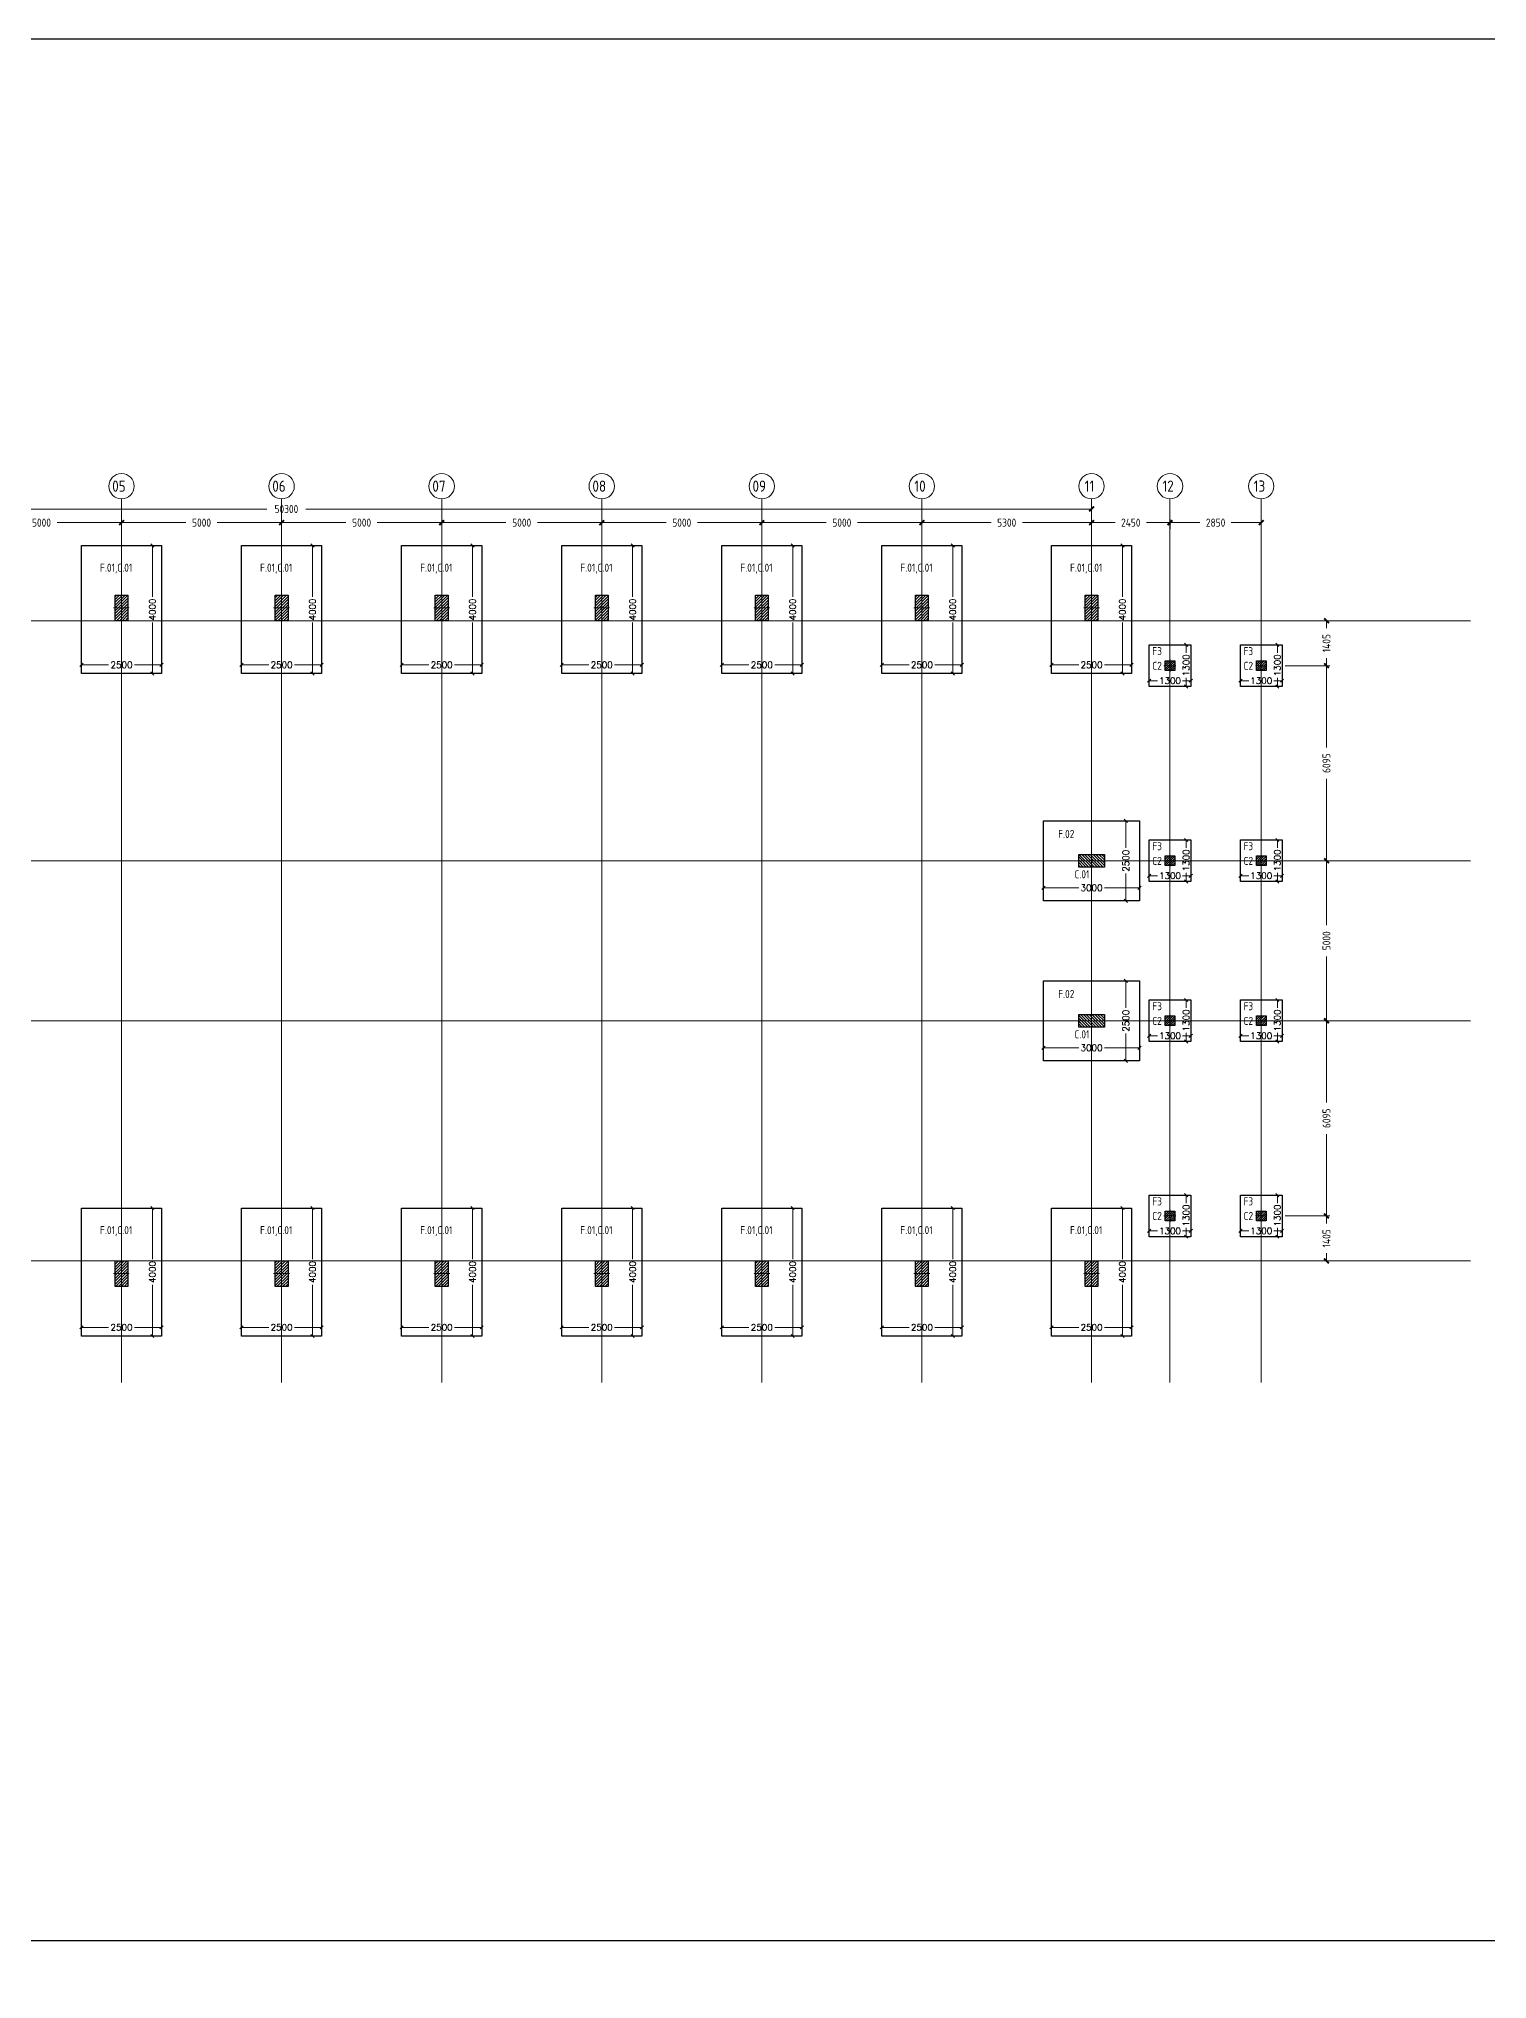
# Model space of a CAD drawing. Header units: millimetres. Extents: x -388065 to 2372687422, y -192755 to 667797.
# Drawn here: x 108167 to 153407, y 577707 to 638332 of the extents above; entities that cross this region are included whole.
import ezdxf

# ---------------------------------------------------------------- set-up
doc = ezdxf.new("R2010")
doc.units = ezdxf.units.MM
doc.linetypes.add('CENTER', pattern=[2, 1.25, -0.25, 0.25, -0.25])
for name, color, linetype, lineweight in [('STR-CL', 1, 'CENTER', 9), ('STR-CONC', 3, 'Continuous', 30), ('STR-DIM', 1, 'Continuous', 9), ('STR-GRID', 248, 'Continuous', 9), ('STR-HATCH', 4, 'Continuous', 9), ('STR-TEXT', 7, 'Continuous', 9)]:
    doc.layers.add(name, color=color, linetype=linetype, lineweight=lineweight)
doc.styles.add('MINA_MM', font='romans.shx', dxfattribs={"height": 200})
doc.styles.add('MINA_MM_ANNOT_PLAN', font='dim.shx', dxfattribs={"height": 350})
doc.styles.add('MINA_MM_LAYOUT', font='dim.shx', dxfattribs={"height": 250})
doc.dimstyles.new('MINA_MM', dxfattribs={"dimtxt": 200, "dimasz": 100, "dimexe": 100, "dimexo": 100, "dimgap": 50, "dimtad": 0, "dimdec": 0, "dimzin": 0, "dimdsep": 46, "dimtxsty": 'MINA_MM', "dimblk": 'OBLIQUE', "dimcen": 0.09, "dimclrd": 256, "dimclre": 256, "dimclrt": 7, "dimadec": 0, "dimazin": 0, "dimtfac": 1, "dimtdec": 0, "dimtix": 1, "dimtofl": 0, "dimtmove": 0, "dimatfit": 0, "dimfxl": 1, "dimtolj": 1, "dimtzin": 0, "dimlwd": -1, "dimlwe": -1, "dimarcsym": 0})
doc.dimstyles.new('MINA_MM_LAYOUT', dxfattribs={"dimtxt": 250, "dimasz": 150, "dimexe": 100, "dimexo": 100, "dimgap": 50, "dimtad": 0, "dimdec": 0, "dimzin": 0, "dimdsep": 46, "dimtxsty": 'MINA_MM_LAYOUT', "dimblk": 'ARCHTICK', "dimcen": 0.09, "dimclrd": 256, "dimclre": 256, "dimclrt": 7, "dimadec": 0, "dimazin": 0, "dimtfac": 1, "dimtdec": 0, "dimtix": 1, "dimtofl": 0, "dimtmove": 0, "dimatfit": 0, "dimfxl": 1, "dimtolj": 1, "dimtzin": 0, "dimlwd": -1, "dimlwe": -1, "dimarcsym": 0})

# ---------------------------------------------------------------- blocks, each defined once
blk = doc.blocks.new('*U1205')
blk.add_lwpolyline([(-56558, 29706), (-56558, -29706), (56558, -29706)])
blk = doc.blocks.new('*U1206')
at = {"color": 0, "linetype": 'ByBlock', "lineweight": -2, "transparency": 16777216}
blk.add_blockref('*U1205', (0, 356472), dxfattribs=at)
blk = doc.blocks.new('_OBLIQUE')
at = {"color": 0, "linetype": 'ByBlock'}
blk.add_line((-0.5, -0.5), (0.5, 0.5), dxfattribs=at)
blk = doc.blocks.new('*D1737')
at = {"layer": 'Defpoints', "color": 0, "transparency": 16777216}
for p in [(1250, 2000), (964, -2000), (1250, -2000)]:
    blk.add_point(p, dxfattribs=at)
at = {"layer": 'STR-DIM', "transparency": 16777216}
for p, q in [((1150, 2000), (864, 2000)), ((964, 2000), (964, 402)), ((964, -2000), (964, -402)), ((1150, -2000), (864, -2000))]:
    blk.add_line(p, q, dxfattribs=at)
at = {"layer": 'STR-DIM', "transparency": 16777216, "xscale": 100, "yscale": 100, "zscale": 100}
for p, rotation in [((964, 2000), 90), ((964, -2000), 270)]:
    blk.add_blockref('_OBLIQUE', p, dxfattribs=dict(at, rotation=rotation))
at = {"layer": 'STR-DIM', "color": 7, "transparency": 16777216, "insert": (964, 0), "char_height": 200, "attachment_point": 5, "rotation": 90, "style": 'MINA_MM'}
blk.add_mtext('\\A1;4000', dxfattribs=at)
blk = doc.blocks.new('*D1738')
at = {"layer": 'Defpoints', "color": 0, "transparency": 16777216}
for p in [(1250, -1728), (-1250, -2000), (1250, -2000)]:
    blk.add_point(p, dxfattribs=at)
at = {"layer": 'STR-DIM', "transparency": 16777216}
for p, q in [((-1250, -1900), (-1250, -1628)), ((-1250, -1728), (-402, -1728)), ((1250, -1728), (402, -1728)), ((1250, -1900), (1250, -1628))]:
    blk.add_line(p, q, dxfattribs=at)
at = {"layer": 'STR-DIM', "transparency": 16777216, "xscale": 100, "yscale": 100, "zscale": 100, "rotation": 180}
blk.add_blockref('_OBLIQUE', (-1250, -1728), dxfattribs=at)
at = {"layer": 'STR-DIM', "transparency": 16777216, "xscale": 100, "yscale": 100, "zscale": 100}
blk.add_blockref('_OBLIQUE', (1250, -1728), dxfattribs=at)
at = {"layer": 'STR-DIM', "color": 7, "transparency": 16777216, "insert": (0, -1728), "char_height": 200, "attachment_point": 5, "style": 'MINA_MM'}
blk.add_mtext('\\A1;2500', dxfattribs=at)
blk = doc.blocks.new('*D1772')
at = {"layer": 'Defpoints', "color": 0, "transparency": 16777216}
for p in [(1500, 1250), (1071, -1250), (1500, -1250)]:
    blk.add_point(p, dxfattribs=at)
at = {"layer": 'STR-DIM', "transparency": 16777216}
for p, q in [((1400, 1250), (971, 1250)), ((1071, 1250), (1071, 402)), ((1071, -1250), (1071, -402)), ((1400, -1250), (971, -1250))]:
    blk.add_line(p, q, dxfattribs=at)
at = {"layer": 'STR-DIM', "transparency": 16777216, "xscale": 100, "yscale": 100, "zscale": 100}
for p, rotation in [((1071, 1250), 90), ((1071, -1250), 270)]:
    blk.add_blockref('_OBLIQUE', p, dxfattribs=dict(at, rotation=rotation))
at = {"layer": 'STR-DIM', "color": 7, "transparency": 16777216, "insert": (1071, 0), "char_height": 200, "attachment_point": 5, "rotation": 90, "style": 'MINA_MM'}
blk.add_mtext('\\A1;2500', dxfattribs=at)
blk = doc.blocks.new('*D1773')
at = {"layer": 'Defpoints', "color": 0, "transparency": 16777216}
for p in [(1500, -846), (-1500, -1250), (1500, -1250)]:
    blk.add_point(p, dxfattribs=at)
at = {"layer": 'STR-DIM', "transparency": 16777216}
for p, q in [((-1500, -1150), (-1500, -746)), ((-1500, -846), (-402, -846)), ((1500, -846), (402, -846)), ((1500, -1150), (1500, -746))]:
    blk.add_line(p, q, dxfattribs=at)
at = {"layer": 'STR-DIM', "transparency": 16777216, "xscale": 100, "yscale": 100, "zscale": 100, "rotation": 180}
blk.add_blockref('_OBLIQUE', (-1500, -846), dxfattribs=at)
at = {"layer": 'STR-DIM', "transparency": 16777216, "xscale": 100, "yscale": 100, "zscale": 100}
blk.add_blockref('_OBLIQUE', (1500, -846), dxfattribs=at)
at = {"layer": 'STR-DIM', "color": 7, "transparency": 16777216, "insert": (0, -846), "char_height": 200, "attachment_point": 5, "style": 'MINA_MM'}
blk.add_mtext('\\A1;3000', dxfattribs=at)
blk = doc.blocks.new('S.C.01.PLAN')
at = {"layer": 'STR-HATCH'}
h = blk.add_hatch(dxfattribs=at)
h.set_pattern_fill('ANSI31', color=256, scale=500)
h.set_pattern_definition([(45, (0, 0), (-44.194, 44.194), [])])
h.paths.add_polyline_path([(200, 150), (200, -650), (-200, -650), (-200, 150)])
at = {"layer": 'STR-CL'}
for p, q in [((0, 196), (0, -700)), ((-250, -250), (250, -250))]:
    blk.add_line(p, q, dxfattribs=at)
at = {"layer": 'STR-CONC', "ltscale": 10}
blk.add_lwpolyline([(200, 150), (200, -650), (-200, -650), (-200, 150)], close=True, dxfattribs=at)
blk = doc.blocks.new('column plan')
for p in [(110750, 620801), (115750, 620801), (120750, 620801), (125750, 620801), (130750, 620801), (135750, 620801), (141050, 620801), (110750, 600001), (115750, 600001), (120750, 600001), (125750, 600001), (130750, 600001), (135750, 600001), (141050, 600001)]:
    blk.add_blockref('S.C.01.PLAN', p)
at = {"rotation": 270}
for p in [(141300, 612651), (141300, 607651)]:
    blk.add_blockref('S.C.01.PLAN', p, dxfattribs=at)
blk = doc.blocks.new('_ARCHTICK')
at = {"color": 0, "linetype": 'ByBlock', "const_width": 0.4}
blk.add_lwpolyline([(-0.5, -0.5), (0.5, 0.5)], dxfattribs=at)
blk = doc.blocks.new('*D2524')
at = {"layer": 'Defpoints', "color": 0, "ltscale": 10, "transparency": 16777216}
for p in [(141050, 623641), (90750, 622941), (141050, 622941)]:
    blk.add_point(p, dxfattribs=at)
at = {"layer": 'STR-DIM', "ltscale": 10, "transparency": 16777216}
for p, q in [((90750, 623041), (90750, 623741)), ((90750, 623641), (115290, 623641)), ((141050, 623641), (116509, 623641)), ((141050, 623041), (141050, 623741))]:
    blk.add_line(p, q, dxfattribs=at)
at = {"layer": 'STR-DIM', "ltscale": 10, "transparency": 16777216, "xscale": 150, "yscale": 150, "zscale": 150, "rotation": 180}
blk.add_blockref('_ARCHTICK', (90750, 623641), dxfattribs=at)
at = {"layer": 'STR-DIM', "ltscale": 10, "transparency": 16777216, "xscale": 150, "yscale": 150, "zscale": 150}
blk.add_blockref('_ARCHTICK', (141050, 623641), dxfattribs=at)
at = {"layer": 'STR-DIM', "color": 7, "ltscale": 10, "transparency": 16777216, "insert": (115900, 623641), "char_height": 250, "attachment_point": 5, "style": 'MINA_MM_LAYOUT'}
blk.add_mtext('\\A1;50300', dxfattribs=at)
blk = doc.blocks.new('*D2527')
at = {"layer": 'Defpoints', "color": 0, "transparency": 16777216}
for p in [(105750, 622941), (110750, 623215), (110750, 622941)]:
    blk.add_point(p, dxfattribs=at)
at = {"layer": 'STR-DIM', "transparency": 16777216}
for p, q in [((105750, 623041), (105750, 623315)), ((110750, 623041), (110750, 623315)), ((105750, 623215), (107759, 623215)), ((110750, 623215), (108740, 623215))]:
    blk.add_line(p, q, dxfattribs=at)
at = {"layer": 'STR-DIM', "transparency": 16777216, "xscale": 150, "yscale": 150, "zscale": 150, "rotation": 180}
blk.add_blockref('_ARCHTICK', (105750, 623215), dxfattribs=at)
at = {"layer": 'STR-DIM', "transparency": 16777216, "xscale": 150, "yscale": 150, "zscale": 150}
blk.add_blockref('_ARCHTICK', (110750, 623215), dxfattribs=at)
at = {"layer": 'STR-DIM', "color": 7, "transparency": 16777216, "insert": (108250, 623215), "char_height": 250, "attachment_point": 5, "style": 'MINA_MM_LAYOUT'}
blk.add_mtext('\\A1;5000', dxfattribs=at)
blk = doc.blocks.new('*D2528')
at = {"layer": 'Defpoints', "color": 0, "transparency": 16777216}
for p in [(110750, 622941), (115750, 623215), (115750, 622941)]:
    blk.add_point(p, dxfattribs=at)
at = {"layer": 'STR-DIM', "transparency": 16777216}
for p, q in [((110750, 623041), (110750, 623315)), ((115750, 623041), (115750, 623315)), ((110750, 623215), (112759, 623215)), ((115750, 623215), (113740, 623215))]:
    blk.add_line(p, q, dxfattribs=at)
at = {"layer": 'STR-DIM', "transparency": 16777216, "xscale": 150, "yscale": 150, "zscale": 150, "rotation": 180}
blk.add_blockref('_ARCHTICK', (110750, 623215), dxfattribs=at)
at = {"layer": 'STR-DIM', "transparency": 16777216, "xscale": 150, "yscale": 150, "zscale": 150}
blk.add_blockref('_ARCHTICK', (115750, 623215), dxfattribs=at)
at = {"layer": 'STR-DIM', "color": 7, "transparency": 16777216, "insert": (113250, 623215), "char_height": 250, "attachment_point": 5, "style": 'MINA_MM_LAYOUT'}
blk.add_mtext('\\A1;5000', dxfattribs=at)
blk = doc.blocks.new('*D2529')
at = {"layer": 'Defpoints', "color": 0, "transparency": 16777216}
for p in [(115750, 622941), (120750, 623215), (120750, 622941)]:
    blk.add_point(p, dxfattribs=at)
at = {"layer": 'STR-DIM', "transparency": 16777216}
for p, q in [((115750, 623041), (115750, 623315)), ((120750, 623041), (120750, 623315)), ((115750, 623215), (117759, 623215)), ((120750, 623215), (118740, 623215))]:
    blk.add_line(p, q, dxfattribs=at)
at = {"layer": 'STR-DIM', "transparency": 16777216, "xscale": 150, "yscale": 150, "zscale": 150, "rotation": 180}
blk.add_blockref('_ARCHTICK', (115750, 623215), dxfattribs=at)
at = {"layer": 'STR-DIM', "transparency": 16777216, "xscale": 150, "yscale": 150, "zscale": 150}
blk.add_blockref('_ARCHTICK', (120750, 623215), dxfattribs=at)
at = {"layer": 'STR-DIM', "color": 7, "transparency": 16777216, "insert": (118250, 623215), "char_height": 250, "attachment_point": 5, "style": 'MINA_MM_LAYOUT'}
blk.add_mtext('\\A1;5000', dxfattribs=at)
blk = doc.blocks.new('*D2530')
at = {"layer": 'Defpoints', "color": 0, "transparency": 16777216}
for p in [(120750, 622941), (125750, 623215), (125750, 622941)]:
    blk.add_point(p, dxfattribs=at)
at = {"layer": 'STR-DIM', "transparency": 16777216}
for p, q in [((120750, 623041), (120750, 623315)), ((125750, 623041), (125750, 623315)), ((120750, 623215), (122759, 623215)), ((125750, 623215), (123740, 623215))]:
    blk.add_line(p, q, dxfattribs=at)
at = {"layer": 'STR-DIM', "transparency": 16777216, "xscale": 150, "yscale": 150, "zscale": 150, "rotation": 180}
blk.add_blockref('_ARCHTICK', (120750, 623215), dxfattribs=at)
at = {"layer": 'STR-DIM', "transparency": 16777216, "xscale": 150, "yscale": 150, "zscale": 150}
blk.add_blockref('_ARCHTICK', (125750, 623215), dxfattribs=at)
at = {"layer": 'STR-DIM', "color": 7, "transparency": 16777216, "insert": (123250, 623215), "char_height": 250, "attachment_point": 5, "style": 'MINA_MM_LAYOUT'}
blk.add_mtext('\\A1;5000', dxfattribs=at)
blk = doc.blocks.new('*D2531')
at = {"layer": 'Defpoints', "color": 0, "transparency": 16777216}
for p in [(125750, 622941), (130750, 623215), (130750, 622941)]:
    blk.add_point(p, dxfattribs=at)
at = {"layer": 'STR-DIM', "transparency": 16777216}
for p, q in [((125750, 623041), (125750, 623315)), ((130750, 623041), (130750, 623315)), ((125750, 623215), (127759, 623215)), ((130750, 623215), (128740, 623215))]:
    blk.add_line(p, q, dxfattribs=at)
at = {"layer": 'STR-DIM', "transparency": 16777216, "xscale": 150, "yscale": 150, "zscale": 150, "rotation": 180}
blk.add_blockref('_ARCHTICK', (125750, 623215), dxfattribs=at)
at = {"layer": 'STR-DIM', "transparency": 16777216, "xscale": 150, "yscale": 150, "zscale": 150}
blk.add_blockref('_ARCHTICK', (130750, 623215), dxfattribs=at)
at = {"layer": 'STR-DIM', "color": 7, "transparency": 16777216, "insert": (128250, 623215), "char_height": 250, "attachment_point": 5, "style": 'MINA_MM_LAYOUT'}
blk.add_mtext('\\A1;5000', dxfattribs=at)
blk = doc.blocks.new('*D2532')
at = {"layer": 'Defpoints', "color": 0, "transparency": 16777216}
for p in [(130750, 622941), (135750, 623215), (135750, 622941)]:
    blk.add_point(p, dxfattribs=at)
at = {"layer": 'STR-DIM', "transparency": 16777216}
for p, q in [((130750, 623041), (130750, 623315)), ((135750, 623041), (135750, 623315)), ((130750, 623215), (132759, 623215)), ((135750, 623215), (133740, 623215))]:
    blk.add_line(p, q, dxfattribs=at)
at = {"layer": 'STR-DIM', "transparency": 16777216, "xscale": 150, "yscale": 150, "zscale": 150, "rotation": 180}
blk.add_blockref('_ARCHTICK', (130750, 623215), dxfattribs=at)
at = {"layer": 'STR-DIM', "transparency": 16777216, "xscale": 150, "yscale": 150, "zscale": 150}
blk.add_blockref('_ARCHTICK', (135750, 623215), dxfattribs=at)
at = {"layer": 'STR-DIM', "color": 7, "transparency": 16777216, "insert": (133250, 623215), "char_height": 250, "attachment_point": 5, "style": 'MINA_MM_LAYOUT'}
blk.add_mtext('\\A1;5000', dxfattribs=at)
blk = doc.blocks.new('*D2533')
at = {"layer": 'Defpoints', "color": 0, "transparency": 16777216}
for p in [(135750, 622941), (141050, 623215), (141050, 622941)]:
    blk.add_point(p, dxfattribs=at)
at = {"layer": 'STR-DIM', "transparency": 16777216}
for p, q in [((135750, 623041), (135750, 623315)), ((141050, 623041), (141050, 623315)), ((135750, 623215), (137909, 623215)), ((141050, 623215), (138890, 623215))]:
    blk.add_line(p, q, dxfattribs=at)
at = {"layer": 'STR-DIM', "transparency": 16777216, "xscale": 150, "yscale": 150, "zscale": 150, "rotation": 180}
blk.add_blockref('_ARCHTICK', (135750, 623215), dxfattribs=at)
at = {"layer": 'STR-DIM', "transparency": 16777216, "xscale": 150, "yscale": 150, "zscale": 150}
blk.add_blockref('_ARCHTICK', (141050, 623215), dxfattribs=at)
at = {"layer": 'STR-DIM', "color": 7, "transparency": 16777216, "insert": (138400, 623215), "char_height": 250, "attachment_point": 5, "style": 'MINA_MM_LAYOUT'}
blk.add_mtext('\\A1;5300', dxfattribs=at)
blk = doc.blocks.new('*D2056')
at = {"layer": 'Defpoints', "color": 0, "ltscale": 0.1, "transparency": 16777216}
for p in [(141050, 622941), (143500, 623215), (143500, 622914)]:
    blk.add_point(p, dxfattribs=at)
at = {"layer": 'STR-DIM', "ltscale": 0.1, "transparency": 16777216}
for p, q in [((141050, 623041), (141050, 623315)), ((143500, 623014), (143500, 623315)), ((141050, 623215), (141784, 623215)), ((143500, 623215), (142765, 623215))]:
    blk.add_line(p, q, dxfattribs=at)
at = {"layer": 'STR-DIM', "ltscale": 0.1, "transparency": 16777216, "xscale": 150, "yscale": 150, "zscale": 150, "rotation": 180}
blk.add_blockref('_ARCHTICK', (141050, 623215), dxfattribs=at)
at = {"layer": 'STR-DIM', "ltscale": 0.1, "transparency": 16777216, "xscale": 150, "yscale": 150, "zscale": 150}
blk.add_blockref('_ARCHTICK', (143500, 623215), dxfattribs=at)
at = {"layer": 'STR-DIM', "color": 7, "ltscale": 0.1, "transparency": 16777216, "insert": (142275, 623215), "char_height": 250, "attachment_point": 5, "style": 'MINA_MM_LAYOUT'}
blk.add_mtext('\\A1;2450', dxfattribs=at)
blk = doc.blocks.new('*D2057')
at = {"layer": 'Defpoints', "color": 0, "ltscale": 0.1, "transparency": 16777216}
for p in [(143500, 622914), (146350, 623215), (146350, 622912)]:
    blk.add_point(p, dxfattribs=at)
at = {"layer": 'STR-DIM', "ltscale": 0.1, "transparency": 16777216}
for p, q in [((143500, 623014), (143500, 623315)), ((146350, 623012), (146350, 623315)), ((143500, 623215), (144434, 623215)), ((146350, 623215), (145415, 623215))]:
    blk.add_line(p, q, dxfattribs=at)
at = {"layer": 'STR-DIM', "ltscale": 0.1, "transparency": 16777216, "xscale": 150, "yscale": 150, "zscale": 150, "rotation": 180}
blk.add_blockref('_ARCHTICK', (143500, 623215), dxfattribs=at)
at = {"layer": 'STR-DIM', "ltscale": 0.1, "transparency": 16777216, "xscale": 150, "yscale": 150, "zscale": 150}
blk.add_blockref('_ARCHTICK', (146350, 623215), dxfattribs=at)
at = {"layer": 'STR-DIM', "color": 7, "ltscale": 0.1, "transparency": 16777216, "insert": (144925, 623215), "char_height": 250, "attachment_point": 5, "style": 'MINA_MM_LAYOUT'}
blk.add_mtext('\\A1;2850', dxfattribs=at)
blk = doc.blocks.new('*D1879')
at = {"layer": 'Defpoints', "color": 0, "transparency": 16777216}
for p in [(452938, -227639), (452791, -228939), (452938, -228939)]:
    blk.add_point(p, dxfattribs=at)
at = {"layer": 'STR-DIM', "transparency": 16777216}
for p, q in [((452838, -227639), (452691, -227639)), ((452791, -227639), (452791, -227889)), ((452838, -228939), (452691, -228939)), ((452791, -228939), (452791, -228665))]:
    blk.add_line(p, q, dxfattribs=at)
at = {"layer": 'STR-DIM', "transparency": 16777216, "xscale": 100, "yscale": 100, "zscale": 100}
for p, rotation in [((452791, -227639), 90), ((452791, -228939), 270)]:
    blk.add_blockref('_OBLIQUE', p, dxfattribs=dict(at, rotation=rotation))
at = {"layer": 'STR-DIM', "color": 7, "transparency": 16777216, "insert": (452791, -228277), "char_height": 200, "attachment_point": 5, "rotation": 90, "style": 'MINA_MM'}
blk.add_mtext('\\A1;1300', dxfattribs=at)
blk = doc.blocks.new('*D1880')
at = {"layer": 'Defpoints', "color": 0, "transparency": 16777216}
for p in [(451638, -228858), (452938, -228758), (452938, -228939)]:
    blk.add_point(p, dxfattribs=at)
at = {"layer": 'STR-DIM', "transparency": 16777216}
for p, q in [((451638, -228758), (451638, -228658)), ((451638, -228758), (451900, -228758)), ((452938, -228758), (452676, -228758)), ((452938, -228839), (452938, -228658))]:
    blk.add_line(p, q, dxfattribs=at)
at = {"layer": 'STR-DIM', "transparency": 16777216, "xscale": 100, "yscale": 100, "zscale": 100, "rotation": 180}
blk.add_blockref('_OBLIQUE', (451638, -228758), dxfattribs=at)
at = {"layer": 'STR-DIM', "transparency": 16777216, "xscale": 100, "yscale": 100, "zscale": 100}
blk.add_blockref('_OBLIQUE', (452938, -228758), dxfattribs=at)
at = {"layer": 'STR-DIM', "color": 7, "transparency": 16777216, "insert": (452288, -228758), "char_height": 200, "attachment_point": 5, "style": 'MINA_MM'}
blk.add_mtext('\\A1;1300', dxfattribs=at)
blk = doc.blocks.new('PLATFORM CLOUMNS')
at = {"layer": 'STR-HATCH'}
h = blk.add_hatch(dxfattribs=at)
h.set_pattern_fill('ANSI31', color=256, scale=375)
h.set_pattern_definition([(45, (143312.404, 618746.048), (-33.1456, 33.1456), [])])
h.paths.add_polyline_path([(143350, 618596), (143350, 618896), (143650, 618896), (143650, 618596)])
h = blk.add_hatch(dxfattribs=at)
h.set_pattern_fill('ANSI31', color=256, scale=375)
h.set_pattern_definition([(45, (146162.405, 618746.048), (-33.1456, 33.1456), [])])
h.paths.add_polyline_path([(146200, 618596), (146200, 618896), (146500, 618896), (146500, 618596)])
h = blk.add_hatch(dxfattribs=at)
h.set_pattern_fill('ANSI31', color=256, scale=375)
h.set_pattern_definition([(45, (143312.405, 612651.39), (-33.1456, 33.1456), [])])
h.paths.add_polyline_path([(143350, 612501), (143350, 612801), (143650, 612801), (143650, 612501)])
h = blk.add_hatch(dxfattribs=at)
h.set_pattern_fill('ANSI31', color=256, scale=375)
h.set_pattern_definition([(45, (146162.405, 612651.39), (-33.1456, 33.1456), [])])
h.paths.add_polyline_path([(146200, 612501), (146200, 612801), (146500, 612801), (146500, 612501)])
h = blk.add_hatch(dxfattribs=at)
h.set_pattern_fill('ANSI31', color=256, scale=375)
h.set_pattern_definition([(45, (143312.404, 607651.39), (-33.1456, 33.1456), [])])
h.paths.add_polyline_path([(143350, 607501), (143350, 607801), (143650, 607801), (143650, 607501)])
h = blk.add_hatch(dxfattribs=at)
h.set_pattern_fill('ANSI31', color=256, scale=375)
h.set_pattern_definition([(45, (146162.404, 607651.39), (-33.1456, 33.1456), [])])
h.paths.add_polyline_path([(146200, 607501), (146200, 607801), (146500, 607801), (146500, 607501)])
h = blk.add_hatch(dxfattribs=at)
h.set_pattern_fill('ANSI31', color=256, scale=375)
h.set_pattern_definition([(45, (143312.405, 601556.048), (-33.1456, 33.1456), [])])
h.paths.add_polyline_path([(143350, 601406), (143350, 601706), (143650, 601706), (143650, 601406)])
h = blk.add_hatch(dxfattribs=at)
h.set_pattern_fill('ANSI31', color=256, scale=375)
h.set_pattern_definition([(45, (146162.405, 601556.048), (-33.1456, 33.1456), [])])
h.paths.add_polyline_path([(146200, 601406), (146200, 601706), (146500, 601706), (146500, 601406)])
at = {"layer": 'STR-CL'}
for p, q in [((143312, 618746), (143687, 618746)), ((143500, 618934), (143500, 618559)), ((146162, 618746), (146537, 618746)), ((146350, 618934), (146350, 618559)), ((143312, 612651), (143687, 612651)), ((143500, 612839), (143500, 612464)), ((146162, 612651), (146537, 612651)), ((146350, 612839), (146350, 612464)), ((143312, 607651), (143687, 607651)), ((143500, 607839), (143500, 607464)), ((146162, 607651), (146537, 607651)), ((146350, 607839), (146350, 607464)), ((143312, 601556), (143687, 601556)), ((143500, 601744), (143500, 601369)), ((146162, 601556), (146537, 601556)), ((146350, 601744), (146350, 601369))]:
    blk.add_line(p, q, dxfattribs=at)
at = {"layer": 'STR-CONC', "ltscale": 10}
for points in [[(143350, 618596), (143350, 618896), (143650, 618896), (143650, 618596)], [(146200, 618596), (146200, 618896), (146500, 618896), (146500, 618596)], [(143350, 612501), (143350, 612801), (143650, 612801), (143650, 612501)], [(146200, 612501), (146200, 612801), (146500, 612801), (146500, 612501)], [(143350, 607501), (143350, 607801), (143650, 607801), (143650, 607501)], [(146200, 607501), (146200, 607801), (146500, 607801), (146500, 607501)], [(143350, 601406), (143350, 601706), (143650, 601706), (143650, 601406)], [(146200, 601406), (146200, 601706), (146500, 601706), (146500, 601406)]]:
    blk.add_lwpolyline(points, close=True, dxfattribs=at)
blk = doc.blocks.new('*D2077')
at = {"layer": 'Defpoints', "color": 0, "ltscale": 0.1, "transparency": 16777216}
for p in [(147042, 620151), (147000, 618746), (148388, 618746)]:
    blk.add_point(p, dxfattribs=at)
at = {"layer": 'STR-DIM', "ltscale": 0.1, "transparency": 16777216}
for p, q in [((147142, 620151), (148488, 620151)), ((148388, 620151), (148388, 619915)), ((148388, 618746), (148388, 618982)), ((147100, 618746), (148488, 618746))]:
    blk.add_line(p, q, dxfattribs=at)
at = {"layer": 'STR-DIM', "ltscale": 0.1, "transparency": 16777216, "xscale": 150, "yscale": 150, "zscale": 150}
for p, rotation in [((148388, 620151), 90), ((148388, 618746), 270)]:
    blk.add_blockref('_ARCHTICK', p, dxfattribs=dict(at, rotation=rotation))
at = {"layer": 'STR-DIM', "color": 7, "ltscale": 0.1, "transparency": 16777216, "insert": (148388, 619449), "char_height": 250, "attachment_point": 5, "rotation": 90, "style": 'MINA_MM_LAYOUT'}
blk.add_mtext('\\A1;1405', dxfattribs=at)
blk = doc.blocks.new('*D2073')
at = {"layer": 'Defpoints', "color": 0, "ltscale": 0.1, "transparency": 16777216}
for p in [(147000, 618746), (147000, 612651), (148388, 612651)]:
    blk.add_point(p, dxfattribs=at)
at = {"layer": 'STR-DIM', "ltscale": 0.1, "transparency": 16777216}
for p, q in [((147100, 618746), (148488, 618746)), ((148388, 618746), (148388, 616189)), ((148388, 612651), (148388, 615208)), ((147100, 612651), (148488, 612651))]:
    blk.add_line(p, q, dxfattribs=at)
at = {"layer": 'STR-DIM', "ltscale": 0.1, "transparency": 16777216, "xscale": 150, "yscale": 150, "zscale": 150}
for p, rotation in [((148388, 618746), 90), ((148388, 612651), 270)]:
    blk.add_blockref('_ARCHTICK', p, dxfattribs=dict(at, rotation=rotation))
at = {"layer": 'STR-DIM', "color": 7, "ltscale": 0.1, "transparency": 16777216, "insert": (148388, 615699), "char_height": 250, "attachment_point": 5, "rotation": 90, "style": 'MINA_MM_LAYOUT'}
blk.add_mtext('\\A1;6095', dxfattribs=at)
blk = doc.blocks.new('*D2074')
at = {"layer": 'Defpoints', "color": 0, "ltscale": 0.1, "transparency": 16777216}
for p in [(147000, 612651), (147000, 607651), (148388, 607651)]:
    blk.add_point(p, dxfattribs=at)
at = {"layer": 'STR-DIM', "ltscale": 0.1, "transparency": 16777216}
for p, q in [((147100, 612651), (148488, 612651)), ((148388, 612651), (148388, 610642)), ((148388, 607651), (148388, 609661)), ((147100, 607651), (148488, 607651))]:
    blk.add_line(p, q, dxfattribs=at)
at = {"layer": 'STR-DIM', "ltscale": 0.1, "transparency": 16777216, "xscale": 150, "yscale": 150, "zscale": 150}
for p, rotation in [((148388, 612651), 90), ((148388, 607651), 270)]:
    blk.add_blockref('_ARCHTICK', p, dxfattribs=dict(at, rotation=rotation))
at = {"layer": 'STR-DIM', "color": 7, "ltscale": 0.1, "transparency": 16777216, "insert": (148388, 610151), "char_height": 250, "attachment_point": 5, "rotation": 90, "style": 'MINA_MM_LAYOUT'}
blk.add_mtext('\\A1;5000', dxfattribs=at)
blk = doc.blocks.new('*D2075')
at = {"layer": 'Defpoints', "color": 0, "ltscale": 0.1, "transparency": 16777216}
for p in [(147000, 607651), (147000, 601556), (148388, 601556)]:
    blk.add_point(p, dxfattribs=at)
at = {"layer": 'STR-DIM', "ltscale": 0.1, "transparency": 16777216}
for p, q in [((147100, 607651), (148488, 607651)), ((148388, 607651), (148388, 605094)), ((148388, 601556), (148388, 604113)), ((147100, 601556), (148488, 601556))]:
    blk.add_line(p, q, dxfattribs=at)
at = {"layer": 'STR-DIM', "ltscale": 0.1, "transparency": 16777216, "xscale": 150, "yscale": 150, "zscale": 150}
for p, rotation in [((148388, 607651), 90), ((148388, 601556), 270)]:
    blk.add_blockref('_ARCHTICK', p, dxfattribs=dict(at, rotation=rotation))
at = {"layer": 'STR-DIM', "color": 7, "ltscale": 0.1, "transparency": 16777216, "insert": (148388, 604604), "char_height": 250, "attachment_point": 5, "rotation": 90, "style": 'MINA_MM_LAYOUT'}
blk.add_mtext('\\A1;6095', dxfattribs=at)
blk = doc.blocks.new('*D2076')
at = {"layer": 'Defpoints', "color": 0, "ltscale": 0.1, "transparency": 16777216}
for p in [(147000, 601556), (147167, 600151), (148388, 600151)]:
    blk.add_point(p, dxfattribs=at)
at = {"layer": 'STR-DIM', "ltscale": 0.1, "transparency": 16777216}
for p, q in [((147100, 601556), (148488, 601556)), ((148388, 601556), (148388, 601320)), ((148388, 600151), (148388, 600387)), ((147267, 600151), (148488, 600151))]:
    blk.add_line(p, q, dxfattribs=at)
at = {"layer": 'STR-DIM', "ltscale": 0.1, "transparency": 16777216, "xscale": 150, "yscale": 150, "zscale": 150}
for p, rotation in [((148388, 601556), 90), ((148388, 600151), 270)]:
    blk.add_blockref('_ARCHTICK', p, dxfattribs=dict(at, rotation=rotation))
at = {"layer": 'STR-DIM', "color": 7, "ltscale": 0.1, "transparency": 16777216, "insert": (148388, 600854), "char_height": 250, "attachment_point": 5, "rotation": 90, "style": 'MINA_MM_LAYOUT'}
blk.add_mtext('\\A1;1405', dxfattribs=at)
blk = doc.blocks.new('F.01_canteen')
at = {"layer": 'STR-CONC'}
blk.add_lwpolyline([(-1250, 2000), (1250, 2000), (1250, -2000), (-1250, -2000)], close=True, dxfattribs=at)
at = {"layer": 'STR-TEXT', "ltscale": 0.1, "insert": (-167.5, 1279.1), "char_height": 250, "attachment_point": 5, "rotation": 0.000095, "style": 'MINA_MM_LAYOUT'}
blk.add_mtext('\\A1;F.01,C.01', dxfattribs=at)
at = {"layer": 'STR-DIM'}
dim = blk.add_linear_dim(base=(964.3, -2000), p1=(1250, 2000), p2=(1250, -2000), angle=89.999994, dimstyle='MINA_MM', dxfattribs=at)
dim.commit()
dim.dimension.update_dxf_attribs({"geometry": '*D1737', "text_midpoint": (964.3, 0), "dimtype": 160})
dim = blk.add_linear_dim(base=(1250, -1728), p1=(-1250, -2000), p2=(1250, -2000), angle=359.999994, dimstyle='MINA_MM', dxfattribs=at)
dim.commit()
dim.dimension.update_dxf_attribs({"geometry": '*D1738', "text_midpoint": (0, -1728)})
blk = doc.blocks.new('F.02')
at = {"layer": 'STR-CONC'}
blk.add_lwpolyline([(-1500, 1250), (1500, 1250), (1500, -1250), (-1500, -1250)], close=True, dxfattribs=at)
at = {"layer": 'STR-TEXT', "ltscale": 0.1, "char_height": 250, "attachment_point": 5, "rotation": 0.000095, "style": 'MINA_MM_LAYOUT'}
for s, insert in [('\\A1;F.02', (-791, 836.4)), ('\\A1;C.01', (-300.3, -423.8))]:
    blk.add_mtext(s, dxfattribs=dict(at, insert=insert))
at = {"layer": 'STR-DIM'}
for base, p1, angle, picture, middle in [((1071.1, -1250), (1500, 1250), 89.999994, '*D1772', (1071.1, 0)), ((1500, -846), (-1500, -1250), 359.999994, '*D1773', (0, -846))]:
    dim = blk.add_linear_dim(base=base, p1=p1, p2=(1500, -1250), angle=angle, dimstyle='MINA_MM', dxfattribs=at)
    dim.commit()
    dim.dimension.update_dxf_attribs({"geometry": picture, "text_midpoint": middle})
blk = doc.blocks.new('grids')
at = {"layer": 'STR-GRID', "ltscale": 10}
for p, q in [((110749.9, 623956.2), (110749.9, 596346.6)), ((115749.9, 623956.2), (115749.9, 596346.6)), ((120749.9, 623956.2), (120749.9, 596346.6)), ((125749.9, 623956.2), (125749.9, 596346.6)), ((130749.9, 623956.2), (130749.9, 596346.6)), ((135749.9, 623956.2), (135749.9, 596346.6)), ((141049.9, 623956.2), (141049.9, 596346.6)), ((143499.9, 623956.2), (143499.9, 596346.6)), ((146349.9, 623956.2), (146349.9, 596346.6)), ((88573.5, 620151.4), (152889.1, 620151.4)), ((88573.5, 612651.4), (152889.1, 612651.4)), ((88573.5, 607651.4), (152889.1, 607651.4)), ((88573.5, 600151.4), (152889.1, 600151.4))]:
    blk.add_line(p, q, dxfattribs=at)
for centre in [(110749.9, 624352.3), (115749.9, 624352.3), (120749.9, 624352.3), (125749.9, 624352.3), (130749.9, 624352.3), (135749.9, 624352.3), (141049.9, 624352.3), (143499.9, 624352.3), (146349.9, 624352.3)]:
    blk.add_circle(centre, 396.1, dxfattribs=at)
at = {"layer": 'STR-TEXT', "char_height": 350, "attachment_point": 1, "style": 'MINA_MM_ANNOT_PLAN'}
for s, insert in [('05', (110458.1, 624530.8)), ('06', (115458.1, 624530.8)), ('07', (120458.1, 624530.8)), ('08', (125458.1, 624530.8)), ('09', (130458.1, 624530.8)), ('10', (135514.9, 624530.8)), ('11', (140834, 624530.8)), ('12', (143263.8, 624530.8)), ('13', (146113.8, 624530.8))]:
    blk.add_mtext_dynamic_manual_height_columns(s, width=668.667, gutter_width=12.5, heights=[0], dxfattribs=dict(at, insert=insert))
at = {"layer": 'STR-DIM', "ltscale": 10}
dim = blk.add_linear_dim(base=(141049.9, 623641.4), p1=(90749.9, 622940.8), p2=(141049.9, 622940.8), dimstyle='MINA_MM_LAYOUT', dxfattribs=at)
dim.commit()
dim.dimension.update_dxf_attribs({"geometry": '*D2524', "text_midpoint": (115899.9, 623641.4)})
at = {"layer": 'STR-DIM'}
for base, p1, p2, picture, middle in [((110749.9, 623215.2), (105749.9, 622940.8), (110749.9, 622940.8), '*D2527', (108249.9, 623215.2)), ((115749.9, 623215.2), (110749.9, 622940.8), (115749.9, 622940.8), '*D2528', (113249.9, 623215.2)), ((120749.9, 623215.2), (115749.9, 622940.8), (120749.9, 622940.8), '*D2529', (118249.9, 623215.2)), ((125749.9, 623215.2), (120749.9, 622940.8), (125749.9, 622940.8), '*D2530', (123249.9, 623215.2)), ((130749.9, 623215.2), (125749.9, 622940.8), (130749.9, 622940.8), '*D2531', (128249.9, 623215.2)), ((135749.9, 623215.2), (130749.9, 622940.8), (135749.9, 622940.8), '*D2532', (133249.9, 623215.2)), ((141049.9, 623215.2), (135749.9, 622940.8), (141049.9, 622940.8), '*D2533', (138399.9, 623215.2))]:
    dim = blk.add_linear_dim(base=base, p1=p1, p2=p2, dimstyle='MINA_MM_LAYOUT', dxfattribs=at)
    dim.commit()
    dim.dimension.update_dxf_attribs({"geometry": picture, "text_midpoint": middle})
at = {"layer": 'STR-DIM', "ltscale": 0.1}
for base, p1, p2, picture, middle in [((143499.9, 623215.2), (141049.9, 622940.8), (143499.9, 622914), '*D2056', (142274.9, 623215.2)), ((146349.9, 623215.2), (143499.9, 622914), (146349.9, 622911.9), '*D2057', (144924.9, 623215.2))]:
    dim = blk.add_linear_dim(base=base, p1=p1, p2=p2, dimstyle='MINA_MM_LAYOUT', dxfattribs=at)
    dim.commit()
    dim.dimension.update_dxf_attribs({"geometry": picture, "text_midpoint": middle})
blk = doc.blocks.new('HG')
at = {"layer": 'STR-CONC'}
blk.add_lwpolyline([(451637.8, -227639.1), (452937.8, -227639.1), (452937.8, -228939.1), (451637.8, -228939.1)], close=True, dxfattribs=at)
at = {"layer": 'STR-TEXT', "ltscale": 0.1, "char_height": 250, "attachment_point": 5, "rotation": 0.000095, "style": 'MINA_MM_LAYOUT'}
for s, insert in [('\\A1;F3', (451883.9, -227834.7)), ('\\A1;C2', (451883.9, -228292.6))]:
    blk.add_mtext(s, dxfattribs=dict(at, insert=insert))
at = {"layer": 'STR-DIM'}
for base, p1, angle, picture, middle in [((452790.8, -228939.1), (452937.8, -227639.1), 89.999994, '*D1879', (452790.8, -228277.2)), ((452937.8, -228757.8), (451637.8, -228857.8), 359.999994, '*D1880', (452287.8, -228757.8))]:
    dim = blk.add_linear_dim(base=base, p1=p1, p2=(452937.8, -228939.1), angle=angle, dimstyle='MINA_MM', dxfattribs=at)
    dim.commit()
    dim.dimension.update_dxf_attribs({"geometry": picture, "text_midpoint": middle, "dimtype": 160})
blk = doc.blocks.new('7896345')
at = {"layer": 'STR-DIM', "ltscale": 0.1}
for base, p1, p2, picture, middle in [((148388.4, 618746), (147041.8, 620151.4), (146999.9, 618746), '*D2077', (148388.4, 619448.7)), ((148388.4, 612651.4), (146999.9, 618746), (146999.9, 612651.4), '*D2073', (148388.4, 615698.7)), ((148388.4, 607651.4), (146999.9, 612651.4), (146999.9, 607651.4), '*D2074', (148388.4, 610151.4)), ((148388.4, 601556), (146999.9, 607651.4), (146999.9, 601556), '*D2075', (148388.4, 604603.7)), ((148388.4, 600151.4), (146999.9, 601556), (147166.8, 600151.4), '*D2076', (148388.4, 600853.7))]:
    dim = blk.add_linear_dim(base=base, p1=p1, p2=p2, angle=90, dimstyle='MINA_MM_LAYOUT', dxfattribs=at)
    dim.commit()
    dim.dimension.update_dxf_attribs({"geometry": picture, "text_midpoint": middle})

msp = doc.modelspace()

# ---------------------------------------------------------------- linework, layer by layer
msp.add_lwpolyline([(62925.5794, 638331.8126), (741615.8383, 638331.8064), (741615.9678, 222447.7909), (62925.7089, 222447.7971)], close=True)

# ---------------------------------------------------------------- block references
for name, p in [('*U1206', (119483.3383, 252153.8033)), ('grids', (0, 0)), ('F.01_canteen', (110749.905, 620499.6313)), ('F.01_canteen', (115749.905, 620499.6313)), ('F.01_canteen', (120749.905, 620499.6313)), ('F.01_canteen', (125749.905, 620499.6313)), ('F.01_canteen', (130749.905, 620499.6313)), ('F.01_canteen', (135749.905, 620499.6313)), ('F.01_canteen', (141049.905, 620499.6313)), ('column plan', (0, 0)), ('HG', (-308787.9206, 847035.1641)), ('HG', (-305937.9206, 847035.1641)), ('F.02', (141049.9055, 612651.3889)), ('HG', (-308787.9206, 840940.5055)), ('HG', (-305937.9206, 840940.5055)), ('F.02', (141049.9055, 607651.3889)), ('HG', (-308787.9206, 835940.5055)), ('HG', (-305937.9206, 835940.5055)), ('HG', (-308787.9206, 829845.1641)), ('HG', (-305937.9206, 829845.1641)), ('F.01_canteen', (110749.905, 599801.3889)), ('F.01_canteen', (115749.905, 599801.3889)), ('F.01_canteen', (120749.905, 599801.3889)), ('F.01_canteen', (125749.905, 599801.3889)), ('F.01_canteen', (130749.905, 599801.3889)), ('F.01_canteen', (135749.905, 599801.3889)), ('F.01_canteen', (141049.905, 599801.3889))]:
    msp.add_blockref(name, p)
at = {"layer": 'STR-DIM', "color": 7, "ltscale": 0.1}
msp.add_blockref('7896345', (0, 0), dxfattribs=at)
at = {"layer": 'STR-DIM'}
msp.add_blockref('PLATFORM CLOUMNS', (0, 0), dxfattribs=at)

doc.saveas('drawing.dxf')
